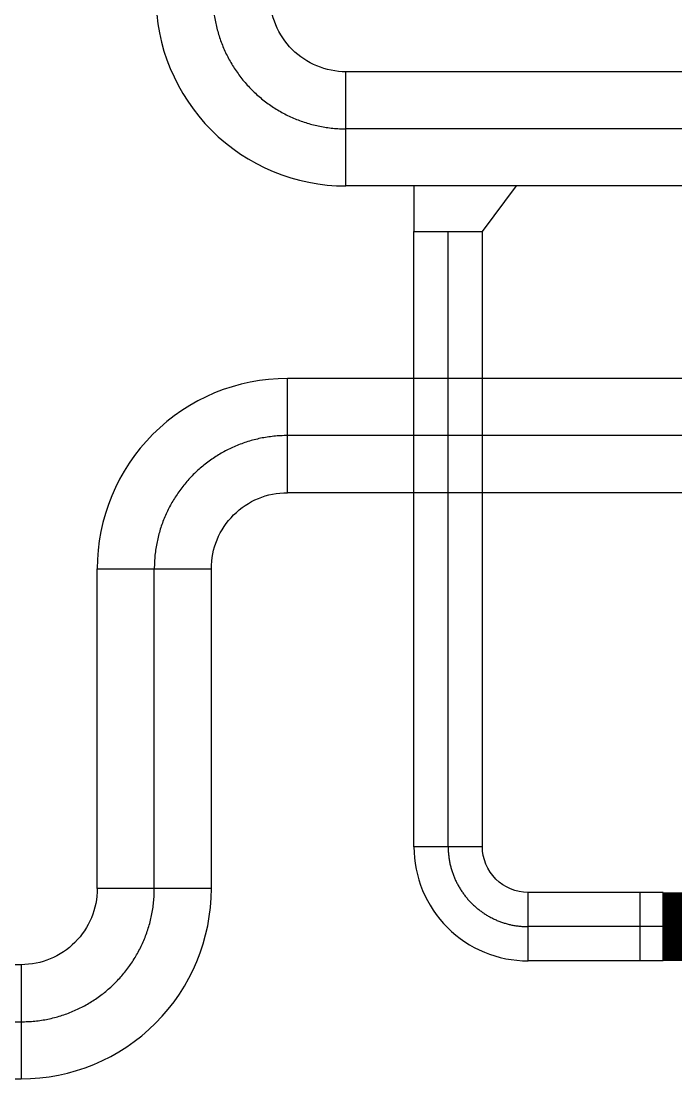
# Model space of a CAD drawing. Header units: millimetres. Extents: x 61566 to 667441, y 0 to 118800.
# Drawn here: x 433450 to 434884, y 43326 to 45641 of the extents above; entities that cross this region are included whole.
import ezdxf

# ---------------------------------------------------------------- set-up
doc = ezdxf.new("R2010")
doc.units = ezdxf.units.MM
doc.header["$LTSCALE"] = 200
doc.linetypes.add('CENTER', pattern=[50.8, 31.75, -6.35, 6.35, -6.35])
for name, color, linetype in [('DUCT', 7, 'Continuous'), ('LG-DIFF', 30, 'Continuous'), ('환기(RA)', 2, 'Continuous'), ('환기(SA)', 3, 'Continuous')]:
    doc.layers.add(name, color=color, linetype=linetype)

# ---------------------------------------------------------------- blocks, each defined once
blk = doc.blocks.new('ELBOW_90_150')
at = {"layer": 'DUCT', "color": 0}
blk.add_lwpolyline([(175, 250, 0.414214), (-75, 0), (75, 0, -0.414214), (175, 100), (175, 250)], format="xyb", dxfattribs=at)
at = {"layer": 'DUCT', "color": 1, "linetype": 'CENTER'}
blk.add_arc((175, 0), 175, 90, 180, dxfattribs=at)

msp = doc.modelspace()

# ---------------------------------------------------------------- linework, layer by layer
at = {"layer": 'LG-DIFF', "color": 2}
for p, q in [((434310, 43833.8), (434310, 45180.4)), ((434460, 43833.8), (434460, 45180.4)), ((434855.8, 43733.8), (434560, 43733.8)), ((434805.8, 43583.8), (434805.8, 43733.8)), ((434855.8, 43583.8), (434855.8, 43733.8)), ((434855.8, 43583.8), (434560, 43583.8))]:
    msp.add_line(p, q, dxfattribs=at)
msp.add_lwpolyline([(434310, 45280.4), (434310, 45180.4), (434460, 45180.4), (434535, 45280.4)], close=True, dxfattribs=at)
at = {"layer": 'LG-DIFF', "color": 2, "const_width": 150}
msp.add_lwpolyline([(434855.8, 43658.8), (435145.4, 43658.8)], dxfattribs=at)
at = {"layer": '환기(RA)'}
for p, q in [((435107.7, 45530.4), (434161.2, 45530.4)), ((435107.7, 45280.4), (434161.2, 45280.4))]:
    msp.add_line(p, q, dxfattribs=at)
at = {"layer": '환기(SA)', "color": 1, "linetype": 'CENTER'}
for p, q in [((435107.7, 45405.4), (434161.2, 45405.4)), ((434385, 43833.8), (434385, 45180.4)), ((435107.7, 44733.9), (434033, 44733.9)), ((433741.3, 43742.2), (433741.3, 44442.2)), ((434855.8, 43658.8), (434560, 43658.8)), ((430872.1, 43450.6), (433449.6, 43450.6))]:
    msp.add_line(p, q, dxfattribs=at)
at = {"layer": '환기(SA)'}
for p, q in [((435107.7, 44858.9), (434033, 44858.9)), ((435107.7, 44608.9), (434033, 44608.9)), ((433616.3, 43742.2), (433616.3, 44442.2)), ((433866.3, 43742.2), (433866.3, 44442.2)), ((430872.1, 43575.6), (433449.6, 43575.6)), ((430872.1, 43325.6), (433449.6, 43325.6))]:
    msp.add_line(p, q, dxfattribs=at)

# ---------------------------------------------------------------- block references
at = {"layer": 'LG-DIFF', "color": 2, "rotation": 90}
msp.add_blockref('ELBOW_90_150', (434560, 43658.8), dxfattribs=at)
at = {"layer": '환기(RA)', "xscale": 1.666666666666667, "yscale": 1.666666666666667, "zscale": 1.666666666666667, "rotation": 89.99999999999999}
msp.add_blockref('ELBOW_90_150', (434161.2, 45405.4), dxfattribs=at)
at = {"layer": '환기(SA)', "xscale": 1.666666666666667, "yscale": 1.666666666666667, "zscale": 1.666666666666667}
msp.add_blockref('ELBOW_90_150', (433741.3, 44442.2), dxfattribs=at)
at = {"layer": '환기(SA)', "xscale": 1.666666666666667, "yscale": 1.666666666666667, "zscale": 1.666666666666667, "rotation": 180}
msp.add_blockref('ELBOW_90_150', (433741.3, 43742.2), dxfattribs=at)

doc.saveas('drawing.dxf')
